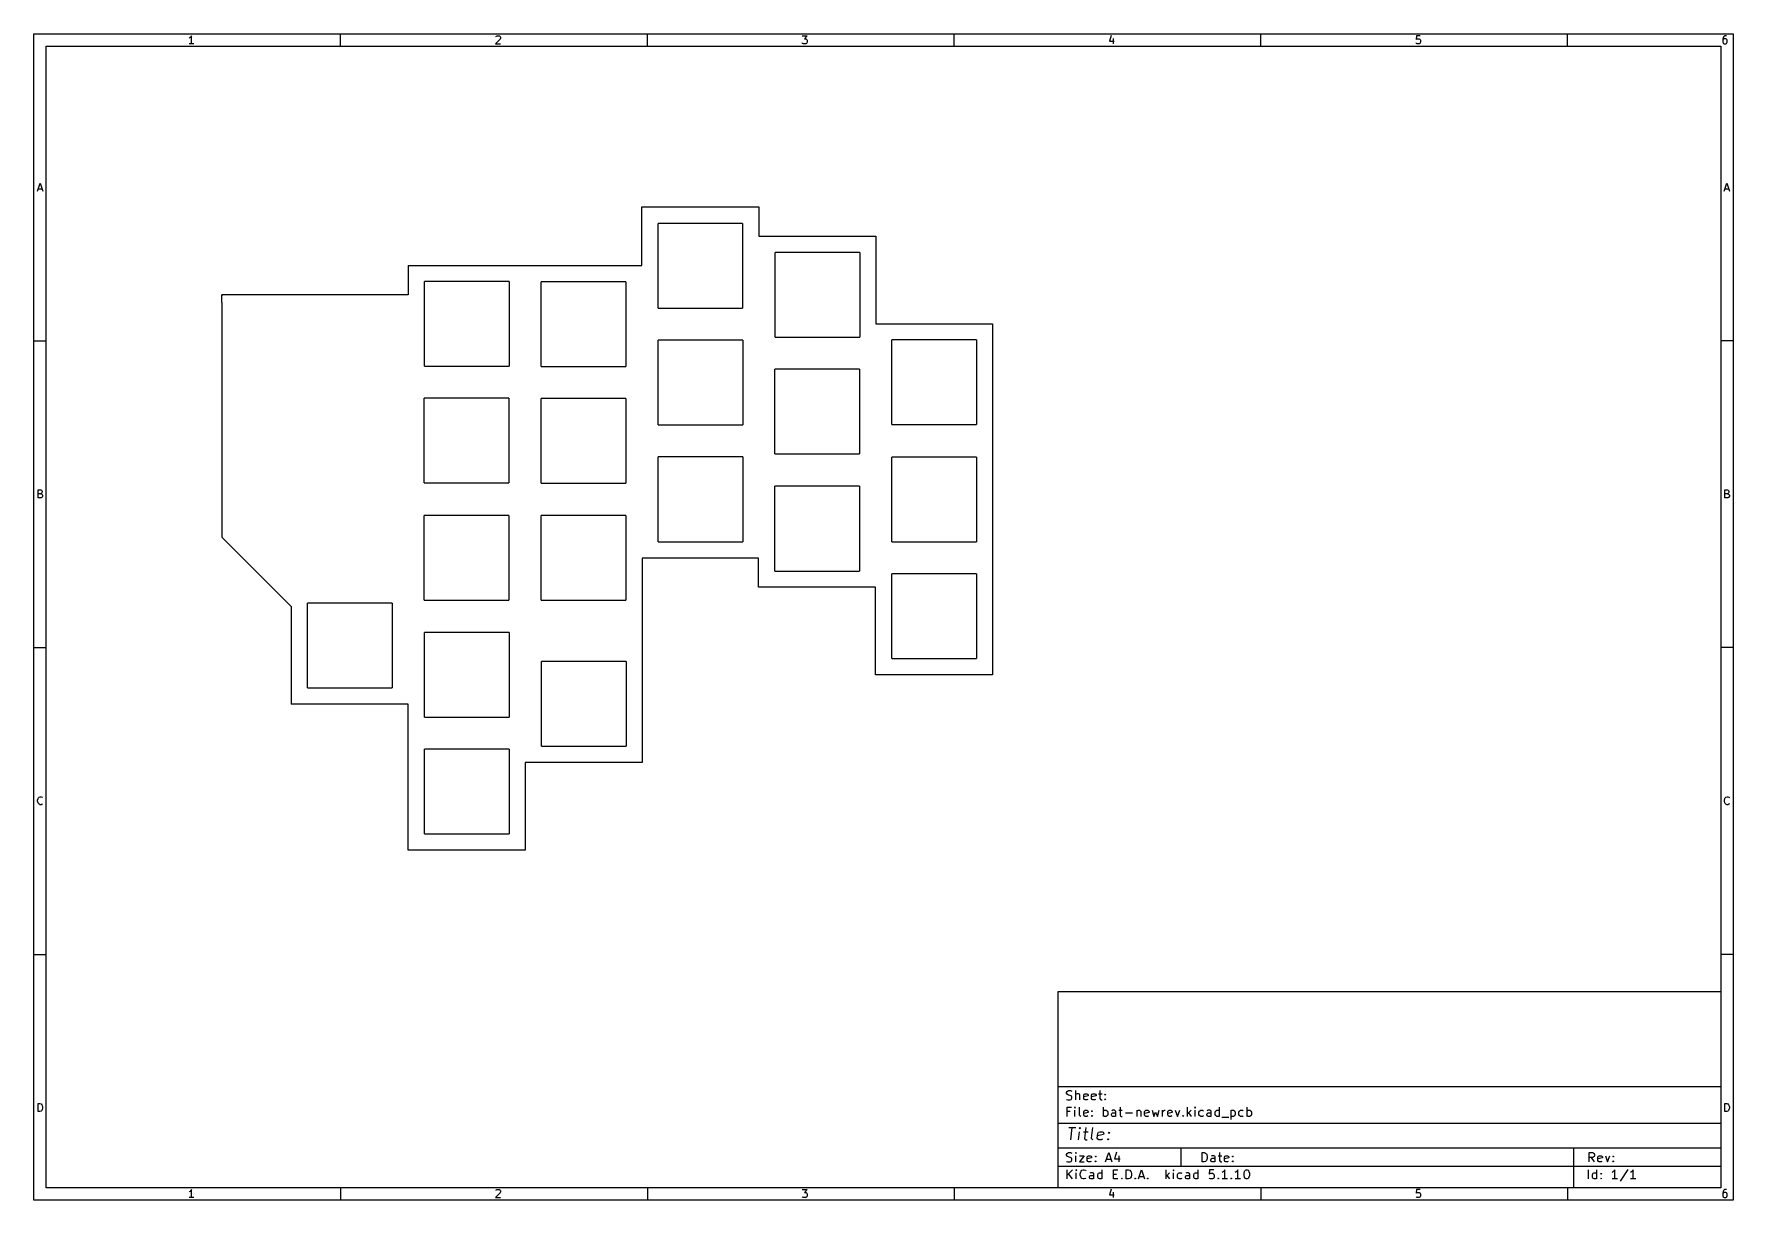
# Model space of a CAD drawing. Extents: x 10 to 287, y -198 to -8.
import ezdxf

# ---------------------------------------------------------------- set-up
doc = ezdxf.new("R2010")
doc.units = 0
doc.layers.get('0').update_dxf_attribs({"linetype": 'CONTINUOUS'})

msp = doc.modelspace()

# ---------------------------------------------------------------- linework, layer by layer
at = {"color": 7}
for points in [[(10.000005, -7.983936), (287.002245, -7.983936), (287.002245, -197.991176), (10.000005, -197.991176)], [(12.000001, -9.983932), (285.001741, -9.983932), (285.001741, -195.99118), (12.000001, -195.99118)], [(177.002186, -163.991219), (285.002224, -163.991219), (285.002224, -195.991155), (177.002186, -195.991155)], [(10.65784, -183.571571), (10.65784, -182.271091), (10.96772, -182.271091), (11.15314, -182.332051), (11.2776, -182.456511), (11.33856, -182.580971), (11.40206, -182.827351), (11.40206, -183.012771), (11.33856, -183.261691), (11.2776, -183.386151), (11.15314, -183.508071), (10.96772, -183.571571)], [(285.6611, -183.571571), (285.6611, -182.271091), (285.97098, -182.271091), (286.1564, -182.332051), (286.27832, -182.456511), (286.34182, -182.580971), (286.40278, -182.827351), (286.40278, -183.012771), (286.34182, -183.261691), (286.27832, -183.386151), (286.1564, -183.508071), (285.97098, -183.571571)], [(200.43394, -191.768151), (200.43394, -190.269551), (200.78954, -190.269551), (201.00544, -190.340671), (201.14768, -190.482911), (201.2188, -190.625151), (201.28992, -190.912171), (201.28992, -191.125531), (201.2188, -191.412551), (201.14768, -191.554791), (201.00544, -191.697031), (200.78954, -191.768151)], [(188.07684, -194.567231), (188.07684, -193.068631), (188.43244, -193.068631), (188.64834, -193.139751), (188.79058, -193.281991), (188.8617, -193.426771), (188.93282, -193.711251), (188.93282, -193.924611), (188.8617, -194.211631), (188.79058, -194.353871), (188.64834, -194.496111), (188.43244, -194.567231)], [(207.64754, -193.068631), (207.78978, -193.068631), (207.93202, -193.139751), (208.00568, -193.210871), (208.0768, -193.353111), (208.14792, -193.640131), (208.14792, -193.998271), (208.0768, -194.282751), (208.00568, -194.424991), (207.93202, -194.496111), (207.78978, -194.567231), (207.64754, -194.567231), (207.5053, -194.496111), (207.43418, -194.424991), (207.36052, -194.282751), (207.2894, -193.998271), (207.2894, -193.640131), (207.36052, -193.353111), (207.43418, -193.210871), (207.5053, -193.139751)]]:
    msp.add_lwpolyline(points, close=True, dxfattribs=at)
for points in [[(35.69208, -9.571411), (35.69208, -8.270931), (35.57016, -8.456351), (35.4457, -8.580811), (35.32124, -8.641771)], [(59.99988, -9.982891), (59.99988, -7.983911)], [(85.32114, -8.395391), (85.3821, -8.331891), (85.50656, -8.270931), (85.81644, -8.270931), (85.9409, -8.331891), (86.00186, -8.395391), (86.06536, -8.517311), (86.06536, -8.641771), (86.00186, -8.827191), (85.26018, -9.571411), (86.06536, -9.571411)], [(109.99978, -9.982891), (109.99978, -7.983911)], [(135.26008, -8.270931), (136.06526, -8.270931), (135.63092, -8.766231), (135.81634, -8.766231), (135.9408, -8.827191), (136.00176, -8.890691), (136.06526, -9.012611), (136.06526, -9.322491), (136.00176, -9.446951), (135.9408, -9.507911), (135.81634, -9.571411), (135.4455, -9.571411), (135.32104, -9.507911), (135.26008, -9.446951)], [(159.99968, -9.982891), (159.99968, -7.983911)], [(185.63082, -8.209971), (185.32094, -9.137071), (186.12612, -9.137071)], [(209.99958, -9.982891), (209.99958, -7.983911)], [(236.00156, -8.270931), (235.38434, -8.270931), (235.32084, -8.890691), (235.38434, -8.827191), (235.50626, -8.766231), (235.81614, -8.766231), (235.9406, -8.827191), (236.00156, -8.890691), (236.06506, -9.012611), (236.06506, -9.322491), (236.00156, -9.446951), (235.9406, -9.507911), (235.81614, -9.571411), (235.50626, -9.571411), (235.38434, -9.507911), (235.32084, -9.446951)], [(259.99948, -9.982891), (259.99948, -7.983911)], [(285.9405, -8.270931), (285.69158, -8.270931), (285.56966, -8.331891), (285.50616, -8.395391), (285.38424, -8.580811), (285.32074, -8.827191), (285.32074, -9.322491), (285.38424, -9.446951), (285.4452, -9.507911), (285.56966, -9.571411), (285.81604, -9.571411), (285.9405, -9.507911), (286.00146, -9.446951), (286.06496, -9.322491), (286.06496, -9.012611), (286.00146, -8.890691), (285.9405, -8.827191), (285.81604, -8.766231), (285.56966, -8.766231), (285.4452, -8.827191), (285.38424, -8.890691), (285.32074, -9.012611)], [(36.06546, -9.571411), (35.32124, -9.571411)], [(185.9407, -8.705271), (185.9407, -9.571411)], [(10.5664, -33.571871), (10.9982, -32.271391), (11.43254, -33.571871)], [(10.68832, -33.198491), (11.30808, -33.198491)], [(285.56712, -33.571871), (286.00146, -32.271391), (286.43326, -33.571871)], [(285.69158, -33.198491), (286.31134, -33.198491)], [(109.093, -36.175371), (128.1938, -36.175371)], [(109.093, -45.700371), (109.093, -36.175371)], [(128.1938, -36.175371), (128.1938, -40.937871)], [(111.73968, -52.642191), (111.73968, -38.842371)], [(125.5395, -38.842371), (111.73968, -38.842371)], [(125.5395, -38.842371), (125.5395, -52.642191)], [(128.1938, -40.937871), (147.2438, -40.937871)], [(147.2438, -40.937871), (147.2438, -55.225371)], [(130.8481, -57.381831), (130.8481, -43.582011)], [(144.64792, -43.582011), (130.8481, -43.582011)], [(144.64792, -43.582011), (144.64792, -57.381831)], [(70.993, -45.700371), (109.093, -45.700371)], [(70.993, -45.700371), (70.993, -50.462871)], [(73.64984, -62.131631), (73.64984, -48.331811)], [(87.44966, -48.331811), (73.64984, -48.331811)], [(87.44966, -48.331811), (87.44966, -62.131631)], [(92.67952, -62.162111), (92.67952, -48.362291)], [(106.47934, -48.362291), (92.67952, -48.362291)], [(106.47934, -48.362291), (106.47934, -62.162111)], [(40.61968, -50.462871), (40.61968, -50.663531)], [(70.993, -50.462871), (40.61968, -50.462871)], [(40.61968, -51.753191), (40.61968, -50.483191)], [(40.61968, -51.753191), (40.61968, -89.982731)], [(111.73968, -52.642191), (125.5395, -52.642191)], [(147.2438, -55.225371), (166.2938, -55.225371)], [(166.2938, -55.225371), (166.2938, -64.750371)], [(9.99998, -57.983811), (11.99896, -57.983811)], [(111.74984, -71.692191), (111.74984, -57.892371)], [(125.54966, -57.892371), (111.74984, -57.892371)], [(125.54966, -57.892371), (125.54966, -71.692191)], [(130.8481, -57.381831), (144.64792, -57.381831)], [(149.84984, -71.633771), (149.84984, -57.831411)], [(163.64966, -57.831411), (149.84984, -57.831411)], [(163.64966, -57.831411), (163.64966, -71.633771)], [(286.99968, -57.983811), (285.0007, -57.983811)], [(73.64984, -62.131631), (87.44966, -62.131631)], [(92.67952, -62.162111), (106.47934, -62.162111)], [(130.79984, -76.421671), (130.79984, -62.621851)], [(144.59966, -62.621851), (130.79984, -62.621851)], [(144.59966, -62.621851), (144.59966, -76.421671)], [(166.2938, -64.750371), (166.2938, -112.423631)], [(73.59904, -81.133371), (73.59904, -67.333551)], [(87.39886, -67.333551), (73.59904, -67.333551)], [(87.39886, -67.333551), (87.39886, -81.133371)], [(92.68968, -81.201951), (92.68968, -67.402131)], [(106.4895, -67.402131), (92.68968, -67.402131)], [(106.4895, -67.402131), (106.4895, -81.201951)], [(111.74984, -71.692191), (125.54966, -71.692191)], [(149.84984, -71.633771), (163.64966, -71.633771)], [(111.76, -90.711711), (111.76, -76.911891)], [(125.55982, -76.911891), (111.76, -76.911891)], [(125.55982, -76.911891), (125.55982, -90.711711)], [(130.79984, -76.421671), (144.59966, -76.421671)], [(149.86, -90.721871), (149.86, -76.922051)], [(163.65982, -76.922051), (149.86, -76.922051)], [(163.65982, -76.922051), (163.65982, -90.721871)], [(11.09218, -82.891051), (11.2776, -82.952011), (11.33856, -83.012971), (11.40206, -83.137431), (11.40206, -83.322851), (11.33856, -83.447311), (11.2776, -83.508271), (11.15314, -83.571771), (10.65784, -83.571771), (10.65784, -82.271291), (11.09218, -82.271291), (11.21664, -82.332251), (11.2776, -82.395751), (11.33856, -82.517671), (11.33856, -82.642131), (11.2776, -82.766591), (11.21664, -82.827551), (11.09218, -82.891051), (10.65784, -82.891051)], [(73.59904, -81.133371), (87.39886, -81.133371)], [(92.68968, -81.201951), (106.4895, -81.201951)], [(130.78968, -95.491991), (130.78968, -81.692171)], [(144.5895, -81.692171), (130.78968, -81.692171)], [(144.5895, -81.692171), (144.5895, -95.491991)], [(286.0929, -82.891051), (286.27832, -82.952011), (286.34182, -83.012971), (286.40278, -83.137431), (286.40278, -83.322851), (286.34182, -83.447311), (286.27832, -83.508271), (286.1564, -83.571771), (285.6611, -83.571771), (285.6611, -82.271291), (286.0929, -82.271291), (286.21736, -82.332251), (286.27832, -82.395751), (286.34182, -82.517671), (286.34182, -82.642131), (286.27832, -82.766591), (286.21736, -82.827551), (286.0929, -82.891051), (285.6611, -82.891051)], [(73.63968, -100.262111), (73.63968, -86.462291)], [(87.4395, -86.462291), (73.63968, -86.462291)], [(87.4395, -86.462291), (87.4395, -100.262111)], [(92.69984, -100.251951), (92.69984, -86.452131)], [(106.49966, -86.452131), (92.69984, -86.452131)], [(106.49966, -86.452131), (106.49966, -100.251951)], [(41.91, -91.273051), (40.61968, -89.982731)], [(41.91, -91.273051), (51.93792, -101.303511)], [(111.76, -90.711711), (125.55982, -90.711711)], [(149.86, -90.721871), (163.65982, -90.721871)], [(109.1438, -93.373631), (109.1438, -126.711131)], [(128.143, -93.373631), (109.1438, -93.373631)], [(128.143, -98.136131), (128.143, -93.373631)], [(130.78968, -95.491991), (144.5895, -95.491991)], [(149.86, -109.761711), (149.86, -95.961891)], [(163.65982, -95.961891), (149.86, -95.961891)], [(163.65982, -95.961891), (163.65982, -109.761711)], [(147.193, -98.136131), (128.143, -98.136131)], [(147.193, -112.423631), (147.193, -98.136131)], [(51.93792, -101.303511), (51.93792, -115.123651)], [(54.58968, -114.531831), (54.58968, -100.732011)], [(68.3895, -100.732011), (54.58968, -100.732011)], [(68.3895, -100.732011), (68.3895, -114.531831)], [(73.63968, -100.262111), (87.4395, -100.262111)], [(92.69984, -100.251951), (106.49966, -100.251951)], [(9.99998, -107.983711), (11.99896, -107.983711)], [(73.64984, -119.301951), (73.64984, -105.502131)], [(87.44966, -105.502131), (73.64984, -105.502131)], [(87.44966, -105.502131), (87.44966, -119.301951)], [(286.99968, -107.983711), (285.0007, -107.983711)], [(92.71762, -124.031431), (92.71762, -110.231611)], [(106.51998, -110.231611), (92.71762, -110.231611)], [(106.51998, -110.231611), (106.51998, -124.031431)], [(149.86, -109.761711), (163.65982, -109.761711)], [(166.2938, -112.423631), (147.193, -112.423631)], [(51.93792, -115.123651), (51.93792, -117.186131)], [(54.58968, -114.531831), (68.3895, -114.531831)], [(70.993, -117.186131), (51.943, -117.186131)], [(70.993, -140.998631), (70.993, -117.186131)], [(73.64984, -119.301951), (87.44966, -119.301951)], [(73.64984, -138.331631), (73.64984, -124.531811)], [(87.44966, -124.531811), (73.64984, -124.531811)], [(87.44966, -124.531811), (87.44966, -138.331631)], [(92.71762, -124.031431), (106.51998, -124.031431)], [(90.0938, -126.711131), (90.0938, -140.998631)], [(109.1438, -126.711131), (90.0938, -126.711131)], [(11.40206, -133.447211), (11.33856, -133.508171), (11.15314, -133.571671), (11.02868, -133.571671), (10.84326, -133.508171), (10.72134, -133.386251), (10.65784, -133.261791), (10.59688, -133.012871), (10.59688, -132.827451), (10.65784, -132.581071), (10.72134, -132.456611), (10.84326, -132.332151), (11.02868, -132.271191), (11.15314, -132.271191), (11.33856, -132.332151), (11.40206, -132.395651)], [(286.40278, -133.447211), (286.34182, -133.508171), (286.1564, -133.571671), (286.03194, -133.571671), (285.84652, -133.508171), (285.72206, -133.386251), (285.6611, -133.261791), (285.5976, -133.012871), (285.5976, -132.827451), (285.6611, -132.581071), (285.72206, -132.456611), (285.84652, -132.332151), (286.03194, -132.271191), (286.1564, -132.271191), (286.34182, -132.332151), (286.40278, -132.395651)], [(73.64984, -138.331631), (87.44966, -138.331631)], [(90.0938, -140.998631), (70.993, -140.998631)], [(9.99998, -157.983611), (11.99896, -157.983611)], [(286.99968, -157.983611), (285.0007, -157.983611)], [(176.9999, -179.489791), (285.0007, -179.489791)], [(178.36134, -181.597991), (178.5747, -181.669111), (178.93284, -181.669111), (179.07508, -181.597991), (179.1462, -181.524331), (179.21986, -181.382091), (179.21986, -181.239851), (179.1462, -181.097611), (179.07508, -181.026491), (178.93284, -180.955371), (178.64836, -180.881711), (178.50358, -180.810591), (178.43246, -180.739471), (178.36134, -180.597231), (178.36134, -180.454991), (178.43246, -180.310211), (178.50358, -180.239091), (178.64836, -180.167971), (179.00396, -180.167971), (179.21986, -180.239091)], [(179.86248, -181.669111), (179.86248, -180.167971)], [(180.5051, -181.669111), (180.5051, -180.881711), (180.43398, -180.739471), (180.2892, -180.668351), (180.07584, -180.668351), (179.9336, -180.739471), (179.86248, -180.810591)], [(181.79034, -181.597991), (181.6481, -181.669111), (181.36108, -181.669111), (181.21884, -181.597991), (181.14772, -181.453211), (181.14772, -180.881711), (181.21884, -180.739471), (181.36108, -180.668351), (181.6481, -180.668351), (181.79034, -180.739471), (181.86146, -180.881711), (181.86146, -181.026491), (181.14772, -181.168731)], [(183.07558, -181.597991), (182.93334, -181.669111), (182.64632, -181.669111), (182.50408, -181.597991), (182.43296, -181.453211), (182.43296, -180.881711), (182.50408, -180.739471), (182.64632, -180.668351), (182.93334, -180.668351), (183.07558, -180.739471), (183.1467, -180.881711), (183.1467, -181.026491), (182.43296, -181.168731)], [(183.57596, -180.668351), (184.14746, -180.668351)], [(183.78932, -180.167971), (183.78932, -181.453211), (183.86044, -181.597991), (184.00522, -181.669111), (184.14746, -181.669111)], [(184.64784, -180.739471), (184.71896, -180.810591), (184.64784, -180.881711), (184.57672, -180.810591), (184.64784, -180.739471), (184.64784, -180.881711)], [(184.64784, -181.524331), (184.71896, -181.597991), (184.64784, -181.669111), (184.57672, -181.597991), (184.64784, -181.524331), (184.64784, -181.669111)], [(176.9999, -185.489271), (285.0007, -185.489271)], [(178.43246, -184.369131), (178.43246, -182.867991), (179.1462, -182.867991)], [(178.93284, -183.581731), (178.43246, -183.581731)], [(179.7177, -182.867991), (179.64658, -182.939111), (179.7177, -183.010231), (179.79136, -182.939111), (179.7177, -182.867991), (179.7177, -183.010231)], [(179.7177, -184.369131), (179.7177, -183.368371)], [(180.64734, -184.369131), (180.5051, -184.298011), (180.43398, -184.153231), (180.43398, -182.867991)], [(181.79034, -184.298011), (181.6481, -184.369131), (181.36108, -184.369131), (181.21884, -184.298011), (181.14772, -184.153231), (181.14772, -183.581731), (181.21884, -183.439491), (181.36108, -183.368371), (181.6481, -183.368371), (181.79034, -183.439491), (181.86146, -183.581731), (181.86146, -183.726511), (181.14772, -183.868751)], [(182.50408, -183.439491), (182.5752, -183.510611), (182.50408, -183.581731), (182.43296, -183.510611), (182.50408, -183.439491), (182.50408, -183.581731)], [(182.50408, -184.224351), (182.5752, -184.298011), (182.50408, -184.369131), (182.43296, -184.298011), (182.50408, -184.224351), (182.50408, -184.369131)], [(184.36082, -184.369131), (184.36082, -182.867991)], [(184.36082, -183.439491), (184.5056, -183.368371), (184.79008, -183.368371), (184.93232, -183.439491), (185.00344, -183.510611), (185.0771, -183.655391), (185.0771, -184.082111), (185.00344, -184.224351), (184.93232, -184.298011), (184.79008, -184.369131), (184.5056, -184.369131), (184.36082, -184.298011)], [(186.36234, -184.298011), (186.21756, -184.369131), (185.86196, -184.369131), (185.71972, -184.298011), (185.6486, -184.153231), (185.6486, -184.010991), (185.71972, -183.868751), (185.86196, -183.797631), (186.21756, -183.797631), (186.36234, -183.726511)], [(186.36234, -184.369131), (186.36234, -183.581731), (186.29122, -183.439491), (186.14644, -183.368371), (185.86196, -183.368371), (185.71972, -183.439491)], [(186.86272, -183.368371), (187.43422, -183.368371)], [(187.07608, -182.867991), (187.07608, -184.153231), (187.1472, -184.298011), (187.28944, -184.369131), (187.43422, -184.369131)], [(187.93206, -183.797631), (189.07506, -183.797631)], [(189.79134, -183.368371), (189.79134, -184.369131)], [(189.79134, -183.510611), (189.86246, -183.439491), (190.0047, -183.368371), (190.21806, -183.368371), (190.36284, -183.439491), (190.43396, -183.581731), (190.43396, -184.369131)], [(191.7192, -184.298011), (191.57696, -184.369131), (191.28994, -184.369131), (191.1477, -184.298011), (191.07658, -184.153231), (191.07658, -183.581731), (191.1477, -183.439491), (191.28994, -183.368371), (191.57696, -183.368371), (191.7192, -183.439491), (191.79032, -183.581731), (191.79032, -183.726511), (191.07658, -183.868751)], [(192.2907, -183.368371), (192.57518, -184.369131), (192.8622, -183.655391), (193.14668, -184.369131), (193.4337, -183.368371)], [(194.0052, -184.369131), (194.0052, -183.368371)], [(194.0052, -183.655391), (194.07632, -183.510611), (194.14744, -183.439491), (194.28968, -183.368371), (194.43192, -183.368371)], [(195.5038, -184.298011), (195.36156, -184.369131), (195.07708, -184.369131), (194.9323, -184.298011), (194.86118, -184.153231), (194.86118, -183.581731), (194.9323, -183.439491), (195.07708, -183.368371), (195.36156, -183.368371), (195.5038, -183.439491), (195.57492, -183.581731), (195.57492, -183.726511), (194.86118, -183.868751)], [(196.0753, -183.368371), (196.43344, -184.369131), (196.78904, -183.368371)], [(197.36054, -184.224351), (197.4342, -184.298011), (197.36054, -184.369131), (197.28942, -184.298011), (197.36054, -184.224351), (197.36054, -184.369131)], [(198.07682, -184.369131), (198.07682, -182.867991)], [(198.64832, -183.368371), (198.07682, -183.939871)], [(198.21906, -183.797631), (198.64832, -184.369131)], [(199.29094, -182.867991), (199.21982, -182.939111), (199.29094, -183.010231), (199.36206, -182.939111), (199.29094, -182.867991), (199.29094, -183.010231)], [(199.29094, -184.369131), (199.29094, -183.368371)], [(200.6473, -184.298011), (200.50506, -184.369131), (200.21804, -184.369131), (200.0758, -184.298011), (200.00468, -184.224351), (199.93356, -184.082111), (199.93356, -183.655391), (200.00468, -183.510611), (200.0758, -183.439491), (200.21804, -183.368371), (200.50506, -183.368371), (200.6473, -183.439491)], [(201.93254, -184.298011), (201.7903, -184.369131), (201.43216, -184.369131), (201.28992, -184.298011), (201.2188, -184.153231), (201.2188, -184.010991), (201.28992, -183.868751), (201.43216, -183.797631), (201.7903, -183.797631), (201.93254, -183.726511)], [(201.93254, -184.369131), (201.93254, -183.581731), (201.86142, -183.439491), (201.71918, -183.368371), (201.43216, -183.368371), (201.28992, -183.439491)], [(203.29144, -184.298011), (203.14666, -184.369131), (202.86218, -184.369131), (202.71994, -184.298011), (202.64628, -184.224351), (202.57516, -184.082111), (202.57516, -183.655391), (202.64628, -183.510611), (202.71994, -183.439491), (202.86218, -183.368371), (203.14666, -183.368371), (203.29144, -183.439491)], [(203.29144, -184.369131), (203.29144, -182.867991)], [(203.64704, -184.511371), (204.79004, -184.511371)], [(205.14818, -183.368371), (205.14818, -184.869511)], [(205.14818, -183.439491), (205.29042, -183.368371), (205.5749, -183.368371), (205.71968, -183.439491), (205.7908, -183.510611), (205.86192, -183.655391), (205.86192, -184.082111), (205.7908, -184.224351), (205.71968, -184.298011), (205.5749, -184.369131), (205.29042, -184.369131), (205.14818, -184.298011)], [(207.14716, -184.298011), (207.00492, -184.369131), (206.7179, -184.369131), (206.57566, -184.298011), (206.50454, -184.224351), (206.43342, -184.082111), (206.43342, -183.655391), (206.50454, -183.510611), (206.57566, -183.439491), (206.7179, -183.368371), (207.00492, -183.368371), (207.14716, -183.439491)], [(207.78978, -184.369131), (207.78978, -182.867991)], [(207.78978, -183.439491), (207.93202, -183.368371), (208.21904, -183.368371), (208.36128, -183.439491), (208.4324, -183.510611), (208.50352, -183.655391), (208.50352, -184.082111), (208.4324, -184.224351), (208.36128, -184.298011), (208.21904, -184.369131), (207.93202, -184.369131), (207.78978, -184.298011)], [(178.7144, -186.195391), (179.8574, -186.195391)], [(179.03444, -188.194371), (179.2859, -186.195391)], [(180.27396, -188.194371), (180.43906, -186.860871)], [(180.52288, -186.195391), (180.4162, -186.289371), (180.50002, -186.385891), (180.6067, -186.289371), (180.52288, -186.195391), (180.50002, -186.385891)], [(181.10708, -186.860871), (181.86908, -186.860871)], [(181.47538, -186.195391), (181.26202, -187.909891), (181.33314, -188.100391), (181.51094, -188.194371), (181.70144, -188.194371)], [(182.65394, -188.194371), (182.47614, -188.100391), (182.40502, -187.909891), (182.61838, -186.195391)], [(184.19064, -188.100391), (183.98744, -188.194371), (183.60644, -188.194371), (183.42864, -188.100391), (183.35498, -187.909891), (183.4515, -187.147891), (183.57088, -186.957391), (183.77408, -186.860871), (184.15254, -186.860871), (184.33288, -186.957391), (184.404, -187.147891), (184.38114, -187.338391), (183.40324, -187.528891)], [(185.1533, -188.003871), (185.23712, -188.100391), (185.13044, -188.194371), (185.04662, -188.100391), (185.1533, -188.003871), (185.13044, -188.194371)], [(185.28538, -186.957391), (185.3692, -187.051371), (185.25998, -187.147891), (185.1787, -187.051371), (185.28538, -186.957391), (185.25998, -187.147891)], [(176.9999, -189.489771), (285.0007, -189.489771)], [(178.36134, -191.697031), (178.5747, -191.768151), (178.93284, -191.768151), (179.07508, -191.697031), (179.1462, -191.625911), (179.21986, -191.483671), (179.21986, -191.338891), (179.1462, -191.196651), (179.07508, -191.125531), (178.93284, -191.054411), (178.64836, -190.983291), (178.50358, -190.912171), (178.43246, -190.841051), (178.36134, -190.696271), (178.36134, -190.554031), (178.43246, -190.411791), (178.50358, -190.340671), (178.64836, -190.269551), (179.00396, -190.269551), (179.21986, -190.340671)], [(179.86248, -190.269551), (179.79136, -190.340671), (179.86248, -190.411791), (179.9336, -190.340671), (179.86248, -190.269551), (179.86248, -190.411791)], [(179.86248, -191.768151), (179.86248, -190.767391)], [(180.43398, -190.767391), (181.21884, -190.767391), (180.43398, -191.768151), (181.21884, -191.768151)], [(182.36184, -191.697031), (182.2196, -191.768151), (181.93258, -191.768151), (181.79034, -191.697031), (181.71922, -191.554791), (181.71922, -190.983291), (181.79034, -190.841051), (181.93258, -190.767391), (182.2196, -190.767391), (182.36184, -190.841051), (182.43296, -190.983291), (182.43296, -191.125531), (181.71922, -191.267771)], [(183.07558, -190.841051), (183.1467, -190.912171), (183.07558, -190.983291), (183.00446, -190.912171), (183.07558, -190.841051), (183.07558, -190.983291)], [(184.71896, -191.768151), (185.21934, -190.269551), (185.71972, -191.768151)], [(186.50458, -190.195891), (186.14644, -191.267771), (187.07608, -191.267771)], [(186.86272, -190.767391), (186.86272, -191.768151)], [(196.99986, -189.489771), (196.99986, -192.489511)], [(202.57516, -191.697031), (202.43292, -191.768151), (202.07478, -191.768151), (201.93254, -191.697031), (201.86142, -191.554791), (201.86142, -191.412551), (201.93254, -191.267771), (202.07478, -191.196651), (202.43292, -191.196651), (202.57516, -191.125531)], [(202.57516, -191.768151), (202.57516, -190.983291), (202.50404, -190.841051), (202.3618, -190.767391), (202.07478, -190.767391), (201.93254, -190.841051)], [(203.07554, -190.767391), (203.64704, -190.767391)], [(203.29144, -190.269551), (203.29144, -191.554791), (203.36256, -191.697031), (203.5048, -191.768151), (203.64704, -191.768151)], [(204.71892, -191.697031), (204.57668, -191.768151), (204.28966, -191.768151), (204.14742, -191.697031), (204.0763, -191.554791), (204.0763, -190.983291), (204.14742, -190.841051), (204.28966, -190.767391), (204.57668, -190.767391), (204.71892, -190.841051), (204.79004, -190.983291), (204.79004, -191.125531), (204.0763, -191.267771)], [(205.43266, -190.841051), (205.50378, -190.912171), (205.43266, -190.983291), (205.36154, -190.912171), (205.43266, -190.841051), (205.43266, -190.983291)], [(261.00024, -189.489771), (261.00024, -195.989631)], [(263.55294, -191.768151), (263.55294, -190.269551), (264.12444, -190.269551), (264.26668, -190.340671), (264.3378, -190.411791), (264.41146, -190.554031), (264.41146, -190.767391), (264.3378, -190.912171), (264.26668, -190.983291), (264.12444, -191.054411), (263.55294, -191.054411)], [(264.41146, -191.768151), (263.91108, -191.054411)], [(265.62558, -191.697031), (265.4808, -191.768151), (265.19632, -191.768151), (265.05408, -191.697031), (264.98042, -191.554791), (264.98042, -190.983291), (265.05408, -190.841051), (265.19632, -190.767391), (265.4808, -190.767391), (265.62558, -190.841051), (265.6967, -190.983291), (265.6967, -191.125531), (264.98042, -191.267771)], [(266.19708, -190.767391), (266.55268, -191.768151), (266.91082, -190.767391)], [(267.48232, -190.841051), (267.55344, -190.912171), (267.48232, -190.983291), (267.4112, -190.912171), (267.48232, -190.841051), (267.48232, -190.983291)], [(176.9999, -192.489511), (285.0007, -192.489511)], [(178.43246, -194.567231), (178.43246, -193.068631)], [(179.29098, -193.068631), (178.43246, -193.924611)], [(179.29098, -194.567231), (178.64836, -193.711251)], [(179.9336, -193.068631), (179.86248, -193.139751), (179.9336, -193.210871), (180.00472, -193.139751), (179.9336, -193.068631), (179.9336, -193.210871)], [(179.9336, -194.567231), (179.9336, -193.569011)], [(181.50332, -194.424991), (181.4322, -194.496111), (181.21884, -194.567231), (181.0766, -194.567231), (180.8607, -194.496111), (180.71846, -194.353871), (180.64734, -194.211631), (180.57622, -193.924611), (180.57622, -193.711251), (180.64734, -193.426771), (180.71846, -193.281991), (180.8607, -193.139751), (181.0766, -193.068631), (181.21884, -193.068631), (181.4322, -193.139751), (181.50332, -193.210871)], [(182.7911, -194.567231), (182.7911, -193.782371), (182.71998, -193.640131), (182.5752, -193.569011), (182.29072, -193.569011), (182.14848, -193.640131)], [(183.07558, -191.625911), (183.1467, -191.697031), (183.07558, -191.768151), (183.00446, -191.697031), (183.07558, -191.625911), (183.07558, -191.768151)], [(184.14746, -194.496111), (184.00522, -194.567231), (183.7182, -194.567231), (183.57596, -194.496111), (183.50484, -194.424991), (183.43372, -194.282751), (183.43372, -193.853491), (183.50484, -193.711251), (183.57596, -193.640131), (183.7182, -193.569011), (184.00522, -193.569011), (184.14746, -193.640131)], [(184.14746, -194.567231), (184.14746, -193.068631)], [(184.8612, -191.338891), (185.57494, -191.338891)], [(186.71794, -194.567231), (186.0042, -194.567231), (186.0042, -193.068631), (186.71794, -193.068631)], [(186.0042, -193.782371), (186.50458, -193.782371)], [(190.07582, -194.567231), (190.5762, -193.068631), (191.07658, -194.567231)], [(194.5767, -194.567231), (194.5767, -193.068631)], [(195.1482, -193.569011), (194.5767, -194.140511)], [(195.79082, -193.068631), (195.7197, -193.139751), (195.79082, -193.210871), (195.86194, -193.139751), (195.79082, -193.068631), (195.79082, -193.210871)], [(195.79082, -194.567231), (195.79082, -193.569011)], [(197.14718, -194.496111), (197.00494, -194.567231), (196.71792, -194.567231), (196.57568, -194.496111), (196.50456, -194.424991), (196.43344, -194.282751), (196.43344, -193.853491), (196.50456, -193.711251), (196.57568, -193.640131), (196.71792, -193.569011), (197.00494, -193.569011), (197.14718, -193.640131)], [(198.43242, -194.567231), (198.43242, -193.782371), (198.3613, -193.640131), (198.21906, -193.569011), (197.93204, -193.569011), (197.7898, -193.640131)], [(199.79132, -194.496111), (199.64654, -194.567231), (199.36206, -194.567231), (199.21982, -194.496111), (199.14616, -194.424991), (199.07504, -194.282751), (199.07504, -193.853491), (199.14616, -193.711251), (199.21982, -193.640131), (199.36206, -193.569011), (199.64654, -193.569011), (199.79132, -193.640131)], [(199.79132, -194.567231), (199.79132, -193.068631)], [(202.3618, -193.068631), (201.64806, -193.068631), (201.57694, -193.782371), (201.64806, -193.711251), (201.7903, -193.640131), (202.14844, -193.640131), (202.29068, -193.711251), (202.3618, -193.782371), (202.43292, -193.924611), (202.43292, -194.282751), (202.3618, -194.424991), (202.29068, -194.496111), (202.14844, -194.567231), (201.7903, -194.567231), (201.64806, -194.496111), (201.57694, -194.424991)], [(204.14742, -194.567231), (204.14742, -193.068631), (204.00518, -193.281991), (203.8604, -193.426771), (203.71816, -193.497891)], [(205.43266, -191.625911), (205.50378, -191.697031), (205.43266, -191.768151), (205.36154, -191.697031), (205.43266, -191.625911), (205.43266, -191.768151)], [(206.29118, -194.567231), (206.29118, -193.068631), (206.1464, -193.281991), (206.00416, -193.426771), (205.86192, -193.497891)], [(263.43356, -194.567231), (263.43356, -193.068631)], [(264.78992, -194.496111), (264.64768, -194.567231), (264.36066, -194.567231), (264.21842, -194.496111), (264.1473, -194.424991), (264.07618, -194.282751), (264.07618, -193.853491), (264.1473, -193.711251), (264.21842, -193.640131), (264.36066, -193.569011), (264.64768, -193.569011), (264.78992, -193.640131)], [(264.78992, -194.567231), (264.78992, -193.068631)], [(265.50366, -193.640131), (265.57478, -193.711251), (265.50366, -193.782371), (265.43254, -193.711251), (265.50366, -193.640131), (265.50366, -193.782371)], [(267.71854, -194.567231), (267.71854, -193.068631), (267.5763, -193.281991), (267.43406, -193.426771), (267.28928, -193.497891)], [(267.48232, -191.625911), (267.55344, -191.697031), (267.48232, -191.768151), (267.4112, -191.697031), (267.48232, -191.625911), (267.48232, -191.768151)], [(269.8623, -192.997511), (268.57706, -194.925371)], [(270.71828, -194.567231), (270.71828, -193.068631), (270.57604, -193.281991), (270.4338, -193.426771), (270.28902, -193.497891)], [(35.69208, -197.577131), (35.69208, -196.279191), (35.57016, -196.464611), (35.4457, -196.586531), (35.32124, -196.650031)], [(59.99988, -195.989631), (59.99988, -197.988611)], [(85.32114, -196.401111), (85.3821, -196.340151), (85.50656, -196.279191), (85.81644, -196.279191), (85.9409, -196.340151), (86.00186, -196.401111), (86.06536, -196.525571), (86.06536, -196.650031), (86.00186, -196.835451), (85.26018, -197.577131), (86.06536, -197.577131)], [(109.99978, -195.989631), (109.99978, -197.988611)], [(135.26008, -196.279191), (136.06526, -196.279191), (135.63092, -196.771951), (135.81634, -196.771951), (135.9408, -196.835451), (136.00176, -196.896411), (136.06526, -197.020871), (136.06526, -197.330751), (136.00176, -197.455211), (135.9408, -197.516171), (135.81634, -197.577131), (135.4455, -197.577131), (135.32104, -197.516171), (135.26008, -197.455211)], [(159.99968, -195.989631), (159.99968, -197.988611)], [(182.7911, -194.496111), (182.64632, -194.567231), (182.29072, -194.567231), (182.14848, -194.496111), (182.07482, -194.353871), (182.07482, -194.211631), (182.14848, -194.069391), (182.29072, -193.998271), (182.64632, -193.998271), (182.7911, -193.924611)], [(185.63082, -196.215691), (185.32094, -197.145331), (186.12612, -197.145331)], [(187.36056, -194.424991), (187.43422, -194.496111), (187.36056, -194.567231), (187.28944, -194.496111), (187.36056, -194.424991), (187.36056, -194.567231)], [(189.57544, -194.424991), (189.64656, -194.496111), (189.57544, -194.567231), (189.50432, -194.496111), (189.57544, -194.424991), (189.57544, -194.567231)], [(190.21806, -194.140511), (190.93434, -194.140511)], [(191.57696, -194.424991), (191.64808, -194.496111), (191.57696, -194.567231), (191.5033, -194.496111), (191.57696, -194.424991), (191.57696, -194.567231)], [(194.71894, -193.998271), (195.1482, -194.567231)], [(198.43242, -194.496111), (198.29018, -194.567231), (197.93204, -194.567231), (197.7898, -194.496111), (197.71868, -194.353871), (197.71868, -194.211631), (197.7898, -194.069391), (197.93204, -193.998271), (198.29018, -193.998271), (198.43242, -193.924611)], [(203.07554, -194.424991), (203.14666, -194.496111), (203.07554, -194.567231), (203.00442, -194.496111), (203.07554, -194.424991), (203.07554, -194.567231)], [(204.57668, -194.567231), (203.71816, -194.567231)], [(205.2193, -194.424991), (205.29042, -194.496111), (205.2193, -194.567231), (205.14818, -194.496111), (205.2193, -194.424991), (205.2193, -194.567231)], [(206.7179, -194.567231), (205.86192, -194.567231)], [(209.99958, -195.989631), (209.99958, -197.988611)], [(236.00156, -196.279191), (235.38434, -196.279191), (235.32084, -196.896411), (235.38434, -196.835451), (235.50626, -196.771951), (235.81614, -196.771951), (235.9406, -196.835451), (236.00156, -196.896411), (236.06506, -197.020871), (236.06506, -197.330751), (236.00156, -197.455211), (235.9406, -197.516171), (235.81614, -197.577131), (235.50626, -197.577131), (235.38434, -197.516171), (235.32084, -197.455211)], [(259.99948, -195.989631), (259.99948, -197.988611)], [(265.50366, -194.424991), (265.57478, -194.496111), (265.50366, -194.567231), (265.43254, -194.496111), (265.50366, -194.424991), (265.50366, -194.567231)], [(268.1478, -194.567231), (267.28928, -194.567231)], [(271.14754, -194.567231), (270.28902, -194.567231)], [(285.9405, -196.279191), (285.69158, -196.279191), (285.56966, -196.340151), (285.50616, -196.401111), (285.38424, -196.586531), (285.32074, -196.835451), (285.32074, -197.330751), (285.38424, -197.455211), (285.4452, -197.516171), (285.56966, -197.577131), (285.81604, -197.577131), (285.9405, -197.516171), (286.00146, -197.455211), (286.06496, -197.330751), (286.06496, -197.020871), (286.00146, -196.896411), (285.9405, -196.835451), (285.81604, -196.771951), (285.56966, -196.771951), (285.4452, -196.835451), (285.38424, -196.896411), (285.32074, -197.020871)], [(36.06546, -197.577131), (35.32124, -197.577131)], [(185.9407, -196.710991), (185.9407, -197.577131)]]:
    msp.add_lwpolyline(points, dxfattribs=at)

doc.saveas('drawing.dxf')
